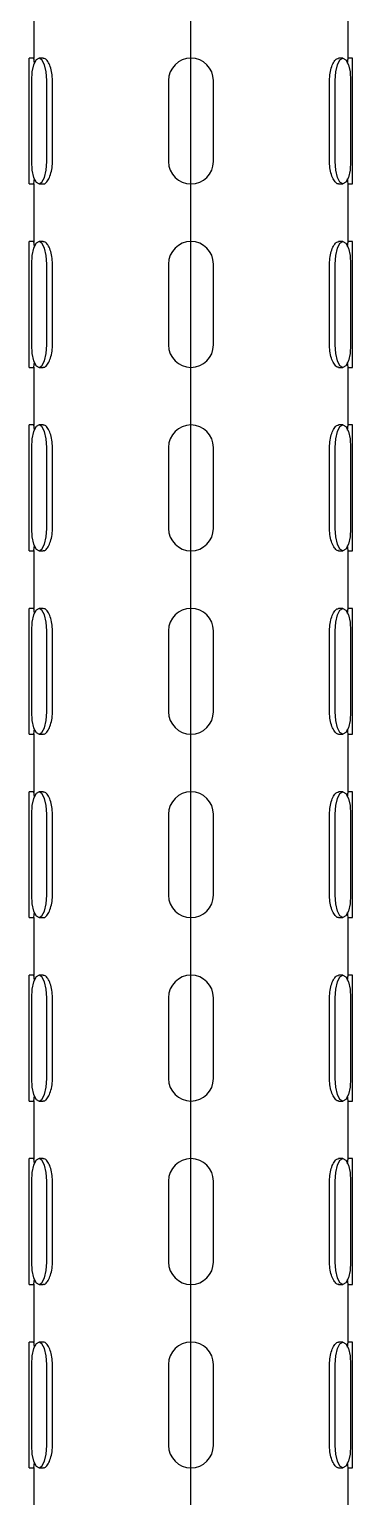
# Model space of a CAD drawing. Extents: x 0 to 3255, y 0 to 2385.
# Drawn here: x 975.3 to 1011.3, y 1649.5 to 1812.7 of the extents above; entities that cross this region are included whole.
import ezdxf

# ---------------------------------------------------------------- set-up
doc = ezdxf.new("R2010")
doc.units = 0
doc.header["$LTSCALE"] = 10
doc.header["$MEASUREMENT"] = 0
doc.linetypes.add('CENTERX2', pattern=[20.32, 12.7, -2.54, 2.54, -2.54])
doc.layers.get('0').update_dxf_attribs({"linetype": 'CONTINUOUS'})
doc.layers.add('中心线层', color=1, linetype='CENTERX2', lineweight=25)

# ---------------------------------------------------------------- blocks, each defined once
blk = doc.blocks.new('SW_CENTERMARKSYMBOL_4')
at = {"layer": '中心线层', "color": 0}
blk.add_line((0, 0.833), (0, 97.302), dxfattribs=at)

msp = doc.modelspace()

# ---------------------------------------------------------------- linework, layer by layer
at = {"color": 7, "linetype": 'Continuous', "lineweight": 25}
for p, q in [((975.81, 1815.96), (975.81, 1809.5)), ((1010.81, 1809.5), (1010.81, 1815.96)), ((975.82, 1809.53), (975.31, 1809.53)), ((975.31, 1807.03), (975.31, 1809.53)), ((976.87, 1809.53), (976.4, 1809.53)), ((1010.23, 1809.53), (1009.75, 1809.53)), ((1011.31, 1809.53), (1010.81, 1809.53)), ((1011.31, 1807.03), (1011.31, 1809.53)), ((975.31, 1798.03), (975.31, 1807.03)), ((975.54, 1807.03), (975.54, 1798.03)), ((977.25, 1798.03), (977.25, 1807.03)), ((977.89, 1798.03), (977.89, 1807.03)), ((990.81, 1807.03), (990.81, 1798.03)), ((995.81, 1798.03), (995.81, 1807.03)), ((1008.73, 1798.03), (1008.73, 1807.03)), ((1009.37, 1798.03), (1009.37, 1807.03)), ((1011.08, 1807.03), (1011.08, 1798.03)), ((1011.31, 1798.03), (1011.31, 1807.03)), ((975.31, 1795.53), (975.31, 1798.03)), ((1011.31, 1795.53), (1011.31, 1798.03)), ((975.31, 1795.53), (975.82, 1795.53)), ((975.81, 1795.56), (975.81, 1789.1)), ((976.4, 1795.53), (976.87, 1795.53)), ((1009.75, 1795.53), (1010.23, 1795.53)), ((1010.81, 1789.1), (1010.81, 1795.56)), ((1010.81, 1795.53), (1011.31, 1795.53)), ((975.82, 1789.13), (975.31, 1789.13)), ((975.31, 1786.63), (975.31, 1789.13)), ((976.87, 1789.13), (976.4, 1789.13)), ((1010.23, 1789.13), (1009.75, 1789.13)), ((1011.31, 1789.13), (1010.81, 1789.13)), ((1011.31, 1786.63), (1011.31, 1789.13)), ((975.31, 1777.63), (975.31, 1786.63)), ((975.54, 1786.63), (975.54, 1777.63)), ((977.25, 1777.63), (977.25, 1786.63)), ((977.89, 1777.63), (977.89, 1786.63)), ((990.81, 1786.63), (990.81, 1777.63)), ((995.81, 1777.63), (995.81, 1786.63)), ((1008.73, 1777.63), (1008.73, 1786.63)), ((1009.37, 1777.63), (1009.37, 1786.63)), ((1011.08, 1786.63), (1011.08, 1777.63)), ((1011.31, 1777.63), (1011.31, 1786.63)), ((975.31, 1775.13), (975.31, 1777.63)), ((1011.31, 1775.13), (1011.31, 1777.63)), ((975.31, 1775.13), (975.82, 1775.13)), ((975.81, 1775.16), (975.81, 1768.7)), ((976.4, 1775.13), (976.87, 1775.13)), ((1009.75, 1775.13), (1010.23, 1775.13)), ((1010.81, 1768.7), (1010.81, 1775.16)), ((1010.81, 1775.13), (1011.31, 1775.13)), ((975.82, 1768.73), (975.31, 1768.73)), ((975.31, 1766.23), (975.31, 1768.73)), ((976.87, 1768.73), (976.4, 1768.73)), ((1010.23, 1768.73), (1009.75, 1768.73)), ((1011.31, 1768.73), (1010.81, 1768.73)), ((1011.31, 1766.23), (1011.31, 1768.73)), ((975.31, 1757.23), (975.31, 1766.23)), ((975.54, 1766.23), (975.54, 1757.23)), ((977.25, 1757.23), (977.25, 1766.23)), ((977.89, 1757.23), (977.89, 1766.23)), ((990.81, 1766.23), (990.81, 1757.23)), ((995.81, 1757.23), (995.81, 1766.23)), ((1008.73, 1757.23), (1008.73, 1766.23)), ((1009.37, 1757.23), (1009.37, 1766.23)), ((1011.08, 1766.23), (1011.08, 1757.23)), ((1011.31, 1757.23), (1011.31, 1766.23)), ((975.31, 1754.73), (975.31, 1757.23)), ((1011.31, 1754.73), (1011.31, 1757.23)), ((975.31, 1754.73), (975.82, 1754.73)), ((975.81, 1754.76), (975.81, 1748.3)), ((976.4, 1754.73), (976.87, 1754.73)), ((1009.75, 1754.73), (1010.23, 1754.73)), ((1010.81, 1748.3), (1010.81, 1754.76)), ((1010.81, 1754.73), (1011.31, 1754.73)), ((975.82, 1748.33), (975.31, 1748.33)), ((975.31, 1745.83), (975.31, 1748.33)), ((976.87, 1748.33), (976.4, 1748.33)), ((1010.23, 1748.33), (1009.75, 1748.33)), ((1011.31, 1748.33), (1010.81, 1748.33)), ((1011.31, 1745.83), (1011.31, 1748.33)), ((975.31, 1736.83), (975.31, 1745.83)), ((975.54, 1745.83), (975.54, 1736.83)), ((977.25, 1736.83), (977.25, 1745.83)), ((977.89, 1736.83), (977.89, 1745.83)), ((990.81, 1745.83), (990.81, 1736.83)), ((995.81, 1736.83), (995.81, 1745.83)), ((1008.73, 1736.83), (1008.73, 1745.83)), ((1009.37, 1736.83), (1009.37, 1745.83)), ((1011.08, 1745.83), (1011.08, 1736.83)), ((1011.31, 1736.83), (1011.31, 1745.83)), ((975.31, 1734.33), (975.31, 1736.83)), ((1011.31, 1734.33), (1011.31, 1736.83)), ((975.31, 1734.33), (975.82, 1734.33)), ((975.81, 1734.36), (975.81, 1727.9)), ((976.4, 1734.33), (976.87, 1734.33)), ((1009.75, 1734.33), (1010.23, 1734.33)), ((1010.81, 1727.9), (1010.81, 1734.36)), ((1010.81, 1734.33), (1011.31, 1734.33)), ((975.82, 1727.93), (975.31, 1727.93)), ((975.31, 1725.43), (975.31, 1727.93)), ((976.87, 1727.93), (976.4, 1727.93)), ((1010.23, 1727.93), (1009.75, 1727.93)), ((1011.31, 1727.93), (1010.81, 1727.93)), ((1011.31, 1725.43), (1011.31, 1727.93)), ((975.31, 1716.43), (975.31, 1725.43)), ((975.54, 1725.43), (975.54, 1716.43)), ((977.25, 1716.43), (977.25, 1725.43)), ((977.89, 1716.43), (977.89, 1725.43)), ((990.81, 1725.43), (990.81, 1716.43)), ((995.81, 1716.43), (995.81, 1725.43)), ((1008.73, 1716.43), (1008.73, 1725.43)), ((1009.37, 1716.43), (1009.37, 1725.43)), ((1011.08, 1725.43), (1011.08, 1716.43)), ((1011.31, 1716.43), (1011.31, 1725.43)), ((975.31, 1713.93), (975.31, 1716.43)), ((1011.31, 1713.93), (1011.31, 1716.43)), ((975.31, 1713.93), (975.82, 1713.93)), ((975.81, 1713.96), (975.81, 1707.5)), ((976.4, 1713.93), (976.87, 1713.93)), ((1009.75, 1713.93), (1010.23, 1713.93)), ((1010.81, 1707.5), (1010.81, 1713.96)), ((1010.81, 1713.93), (1011.31, 1713.93)), ((975.82, 1707.53), (975.31, 1707.53)), ((975.31, 1705.03), (975.31, 1707.53)), ((976.87, 1707.53), (976.4, 1707.53)), ((1010.23, 1707.53), (1009.75, 1707.53)), ((1011.31, 1707.53), (1010.81, 1707.53)), ((1011.31, 1705.03), (1011.31, 1707.53)), ((975.31, 1696.03), (975.31, 1705.03)), ((975.54, 1705.03), (975.54, 1696.03)), ((977.25, 1696.03), (977.25, 1705.03)), ((977.89, 1696.03), (977.89, 1705.03)), ((990.81, 1705.03), (990.81, 1696.03)), ((995.81, 1696.03), (995.81, 1705.03)), ((1008.73, 1696.03), (1008.73, 1705.03)), ((1009.37, 1696.03), (1009.37, 1705.03)), ((1011.08, 1705.03), (1011.08, 1696.03)), ((1011.31, 1696.03), (1011.31, 1705.03)), ((975.31, 1693.53), (975.31, 1696.03)), ((1011.31, 1693.53), (1011.31, 1696.03)), ((975.31, 1693.53), (975.82, 1693.53)), ((975.81, 1693.56), (975.81, 1687.1)), ((976.4, 1693.53), (976.87, 1693.53)), ((1009.75, 1693.53), (1010.23, 1693.53)), ((1010.81, 1687.1), (1010.81, 1693.56)), ((1010.81, 1693.53), (1011.31, 1693.53)), ((975.82, 1687.13), (975.31, 1687.13)), ((975.31, 1684.63), (975.31, 1687.13)), ((976.87, 1687.13), (976.4, 1687.13)), ((1010.23, 1687.13), (1009.75, 1687.13)), ((1011.31, 1687.13), (1010.81, 1687.13)), ((1011.31, 1684.63), (1011.31, 1687.13)), ((975.31, 1675.63), (975.31, 1684.63)), ((975.54, 1684.63), (975.54, 1675.63)), ((977.25, 1675.63), (977.25, 1684.63)), ((977.89, 1675.63), (977.89, 1684.63)), ((990.81, 1684.63), (990.81, 1675.63)), ((995.81, 1675.63), (995.81, 1684.63)), ((1008.73, 1675.63), (1008.73, 1684.63)), ((1009.37, 1675.63), (1009.37, 1684.63)), ((1011.08, 1684.63), (1011.08, 1675.63)), ((1011.31, 1675.63), (1011.31, 1684.63)), ((975.31, 1673.13), (975.31, 1675.63)), ((1011.31, 1673.13), (1011.31, 1675.63)), ((975.31, 1673.13), (975.82, 1673.13)), ((975.81, 1673.16), (975.81, 1666.7)), ((976.4, 1673.13), (976.87, 1673.13)), ((1009.75, 1673.13), (1010.23, 1673.13)), ((1010.81, 1666.7), (1010.81, 1673.16)), ((1010.81, 1673.13), (1011.31, 1673.13)), ((975.82, 1666.73), (975.31, 1666.73)), ((975.31, 1664.23), (975.31, 1666.73)), ((976.87, 1666.73), (976.4, 1666.73)), ((1010.23, 1666.73), (1009.75, 1666.73)), ((1011.31, 1666.73), (1010.81, 1666.73)), ((1011.31, 1664.23), (1011.31, 1666.73)), ((975.31, 1655.23), (975.31, 1664.23)), ((975.54, 1664.23), (975.54, 1655.23)), ((977.25, 1655.23), (977.25, 1664.23)), ((977.89, 1655.23), (977.89, 1664.23)), ((990.81, 1664.23), (990.81, 1655.23)), ((995.81, 1655.23), (995.81, 1664.23)), ((1008.73, 1655.23), (1008.73, 1664.23)), ((1009.37, 1655.23), (1009.37, 1664.23)), ((1011.08, 1664.23), (1011.08, 1655.23)), ((1011.31, 1655.23), (1011.31, 1664.23)), ((975.31, 1652.73), (975.31, 1655.23)), ((1011.31, 1652.73), (1011.31, 1655.23)), ((975.31, 1652.73), (975.82, 1652.73)), ((975.81, 1652.76), (975.81, 1646.3)), ((976.4, 1652.73), (976.87, 1652.73)), ((1009.75, 1652.73), (1010.23, 1652.73)), ((1010.81, 1646.3), (1010.81, 1652.76)), ((1010.81, 1652.73), (1011.31, 1652.73))]:
    msp.add_line(p, q, dxfattribs=at)
at = {"color": 7, "linetype": 'Continuous', "lineweight": 25, "flags": 128}
for points in [[(977.25, 1807.03), (977.19, 1807.99), (977, 1808.8), (976.72, 1809.34), (976.4, 1809.53), (976.07, 1809.34), (975.79, 1808.8), (975.61, 1807.99), (975.54, 1807.03)], [(1009.37, 1807.03), (1009.44, 1807.99), (1009.62, 1808.8), (1009.9, 1809.34), (1010.23, 1809.53), (1010.55, 1809.34), (1010.83, 1808.8), (1011.02, 1807.99), (1011.08, 1807.03)], [(975.54, 1798.03), (975.61, 1797.07), (975.79, 1796.26), (976.07, 1795.72), (976.4, 1795.53), (976.72, 1795.72), (977, 1796.26), (977.19, 1797.07), (977.25, 1798.03)], [(1011.08, 1798.03), (1011.02, 1797.07), (1010.83, 1796.26), (1010.55, 1795.72), (1010.23, 1795.53), (1009.9, 1795.72), (1009.62, 1796.26), (1009.44, 1797.07), (1009.37, 1798.03)], [(977.25, 1786.63), (977.19, 1787.59), (977, 1788.4), (976.72, 1788.94), (976.4, 1789.13), (976.07, 1788.94), (975.79, 1788.4), (975.61, 1787.59), (975.54, 1786.63)], [(1009.37, 1786.63), (1009.44, 1787.59), (1009.62, 1788.4), (1009.9, 1788.94), (1010.23, 1789.13), (1010.55, 1788.94), (1010.83, 1788.4), (1011.02, 1787.59), (1011.08, 1786.63)], [(975.54, 1777.63), (975.61, 1776.67), (975.79, 1775.86), (976.07, 1775.32), (976.4, 1775.13), (976.72, 1775.32), (977, 1775.86), (977.19, 1776.67), (977.25, 1777.63)], [(1011.08, 1777.63), (1011.02, 1776.67), (1010.83, 1775.86), (1010.55, 1775.32), (1010.23, 1775.13), (1009.9, 1775.32), (1009.62, 1775.86), (1009.44, 1776.67), (1009.37, 1777.63)], [(977.25, 1766.23), (977.19, 1767.19), (977, 1768), (976.72, 1768.54), (976.4, 1768.73), (976.07, 1768.54), (975.79, 1768), (975.61, 1767.19), (975.54, 1766.23)], [(1009.37, 1766.23), (1009.44, 1767.19), (1009.62, 1768), (1009.9, 1768.54), (1010.23, 1768.73), (1010.55, 1768.54), (1010.83, 1768), (1011.02, 1767.19), (1011.08, 1766.23)], [(975.54, 1757.23), (975.61, 1756.27), (975.79, 1755.46), (976.07, 1754.92), (976.4, 1754.73), (976.72, 1754.92), (977, 1755.46), (977.19, 1756.27), (977.25, 1757.23)], [(1011.08, 1757.23), (1011.02, 1756.27), (1010.83, 1755.46), (1010.55, 1754.92), (1010.23, 1754.73), (1009.9, 1754.92), (1009.62, 1755.46), (1009.44, 1756.27), (1009.37, 1757.23)], [(977.25, 1745.83), (977.19, 1746.79), (977, 1747.6), (976.72, 1748.14), (976.4, 1748.33), (976.07, 1748.14), (975.79, 1747.6), (975.61, 1746.79), (975.54, 1745.83)], [(1009.37, 1745.83), (1009.44, 1746.79), (1009.62, 1747.6), (1009.9, 1748.14), (1010.23, 1748.33), (1010.55, 1748.14), (1010.83, 1747.6), (1011.02, 1746.79), (1011.08, 1745.83)], [(975.54, 1736.83), (975.61, 1735.87), (975.79, 1735.06), (976.07, 1734.52), (976.4, 1734.33), (976.72, 1734.52), (977, 1735.06), (977.19, 1735.87), (977.25, 1736.83)], [(1011.08, 1736.83), (1011.02, 1735.87), (1010.83, 1735.06), (1010.55, 1734.52), (1010.23, 1734.33), (1009.9, 1734.52), (1009.62, 1735.06), (1009.44, 1735.87), (1009.37, 1736.83)], [(977.25, 1725.43), (977.19, 1726.39), (977, 1727.2), (976.72, 1727.74), (976.4, 1727.93), (976.07, 1727.74), (975.79, 1727.2), (975.61, 1726.39), (975.54, 1725.43)], [(1009.37, 1725.43), (1009.44, 1726.39), (1009.62, 1727.2), (1009.9, 1727.74), (1010.23, 1727.93), (1010.55, 1727.74), (1010.83, 1727.2), (1011.02, 1726.39), (1011.08, 1725.43)], [(975.54, 1716.43), (975.61, 1715.47), (975.79, 1714.66), (976.07, 1714.12), (976.4, 1713.93), (976.72, 1714.12), (977, 1714.66), (977.19, 1715.47), (977.25, 1716.43)], [(1011.08, 1716.43), (1011.02, 1715.47), (1010.83, 1714.66), (1010.55, 1714.12), (1010.23, 1713.93), (1009.9, 1714.12), (1009.62, 1714.66), (1009.44, 1715.47), (1009.37, 1716.43)], [(977.25, 1705.03), (977.19, 1705.99), (977, 1706.8), (976.72, 1707.34), (976.4, 1707.53), (976.07, 1707.34), (975.79, 1706.8), (975.61, 1705.99), (975.54, 1705.03)], [(1009.37, 1705.03), (1009.44, 1705.99), (1009.62, 1706.8), (1009.9, 1707.34), (1010.23, 1707.53), (1010.55, 1707.34), (1010.83, 1706.8), (1011.02, 1705.99), (1011.08, 1705.03)], [(975.54, 1696.03), (975.61, 1695.07), (975.79, 1694.26), (976.07, 1693.72), (976.4, 1693.53), (976.72, 1693.72), (977, 1694.26), (977.19, 1695.07), (977.25, 1696.03)], [(1011.08, 1696.03), (1011.02, 1695.07), (1010.83, 1694.26), (1010.55, 1693.72), (1010.23, 1693.53), (1009.9, 1693.72), (1009.62, 1694.26), (1009.44, 1695.07), (1009.37, 1696.03)], [(977.25, 1684.63), (977.19, 1685.59), (977, 1686.4), (976.72, 1686.94), (976.4, 1687.13), (976.07, 1686.94), (975.79, 1686.4), (975.61, 1685.59), (975.54, 1684.63)], [(1009.37, 1684.63), (1009.44, 1685.59), (1009.62, 1686.4), (1009.9, 1686.94), (1010.23, 1687.13), (1010.55, 1686.94), (1010.83, 1686.4), (1011.02, 1685.59), (1011.08, 1684.63)], [(975.54, 1675.63), (975.61, 1674.67), (975.79, 1673.86), (976.07, 1673.32), (976.4, 1673.13), (976.72, 1673.32), (977, 1673.86), (977.19, 1674.67), (977.25, 1675.63)], [(1011.08, 1675.63), (1011.02, 1674.67), (1010.83, 1673.86), (1010.55, 1673.32), (1010.23, 1673.13), (1009.9, 1673.32), (1009.62, 1673.86), (1009.44, 1674.67), (1009.37, 1675.63)], [(977.25, 1664.23), (977.19, 1665.19), (977, 1666), (976.72, 1666.54), (976.4, 1666.73), (976.07, 1666.54), (975.79, 1666), (975.61, 1665.19), (975.54, 1664.23)], [(1009.37, 1664.23), (1009.44, 1665.19), (1009.62, 1666), (1009.9, 1666.54), (1010.23, 1666.73), (1010.55, 1666.54), (1010.83, 1666), (1011.02, 1665.19), (1011.08, 1664.23)], [(975.54, 1655.23), (975.61, 1654.27), (975.79, 1653.46), (976.07, 1652.92), (976.4, 1652.73), (976.72, 1652.92), (977, 1653.46), (977.19, 1654.27), (977.25, 1655.23)], [(1011.08, 1655.23), (1011.02, 1654.27), (1010.83, 1653.46), (1010.55, 1652.92), (1010.23, 1652.73), (1009.9, 1652.92), (1009.62, 1653.46), (1009.44, 1654.27), (1009.37, 1655.23)]]:
    msp.add_lwpolyline(points, dxfattribs=at)
at = {"color": 7, "linetype": 'Continuous', "lineweight": 25}
for centre, start, end in [((993.31, 1807.03), 0, 180), ((993.31, 1798.03), 180, 0), ((993.31, 1786.63), 0, 180), ((993.31, 1777.63), 180, 0), ((993.31, 1766.23), 0, 180), ((993.31, 1757.23), 180, 0), ((993.31, 1745.83), 0, 180), ((993.31, 1736.83), 180, 0), ((993.31, 1725.43), 0, 180), ((993.31, 1716.43), 180, 0), ((993.31, 1705.03), 0, 180), ((993.31, 1696.03), 180, 0), ((993.31, 1684.63), 0, 180), ((993.31, 1675.63), 180, 0), ((993.31, 1664.23), 0, 180), ((993.31, 1655.23), 180, 0)]:
    msp.add_arc(centre, 2.5, start, end, dxfattribs=at)
for points, knots in [([(975.88, 1808.96), (975.88, 1809.03), (975.85, 1809.28), (975.82, 1809.49), (975.82, 1809.5), (975.82, 1809.5)], [0, 0, 0, 0, 0.161204, 0.665321, 1, 1, 1, 1]), ([(977.89, 1807.03), (977.88, 1807.31), (977.85, 1807.87), (977.65, 1808.62), (977.38, 1809.18), (977.1, 1809.5), (976.94, 1809.5), (976.87, 1809.5)], [0, 0, 0, 0, 0.213248, 0.426444, 0.641012, 0.856495, 1, 1, 1, 1]), ([(1008.73, 1807.03), (1008.75, 1807.31), (1008.77, 1807.87), (1008.97, 1808.62), (1009.24, 1809.18), (1009.53, 1809.5), (1009.69, 1809.5), (1009.75, 1809.5)], [0, 0, 0, 0, 0.213248, 0.426444, 0.641012, 0.856495, 1, 1, 1, 1]), ([(1010.74, 1808.96), (1010.75, 1809.03), (1010.77, 1809.28), (1010.81, 1809.49), (1010.81, 1809.5), (1010.81, 1809.5)], [0, 0, 0, 0, 0.161204, 0.665321, 1, 1, 1, 1]), ([(976.87, 1795.56), (976.9, 1795.55), (977.02, 1795.52), (977.27, 1795.74), (977.56, 1796.22), (977.79, 1796.92), (977.88, 1797.56), (977.89, 1797.94), (977.89, 1798.03)], [0, 0, 0, 0, 0.070496, 0.28295, 0.496154, 0.711255, 0.926476, 1, 1, 1, 1]), ([(1009.75, 1795.56), (1009.72, 1795.55), (1009.6, 1795.52), (1009.35, 1795.74), (1009.06, 1796.22), (1008.83, 1796.92), (1008.74, 1797.56), (1008.73, 1797.94), (1008.73, 1798.03)], [0, 0, 0, 0, 0.070496, 0.28295, 0.496154, 0.711255, 0.926476, 1, 1, 1, 1]), ([(975.82, 1795.56), (975.82, 1795.55), (975.81, 1795.52), (975.84, 1795.69), (975.87, 1795.98), (975.88, 1796.09)], [0, 0, 0, 0, 0.16771, 0.669944, 1, 1, 1, 1]), ([(1010.81, 1795.56), (1010.81, 1795.55), (1010.81, 1795.52), (1010.79, 1795.69), (1010.76, 1795.98), (1010.74, 1796.09)], [0, 0, 0, 0, 0.16771, 0.669944, 1, 1, 1, 1]), ([(975.88, 1788.56), (975.88, 1788.63), (975.85, 1788.88), (975.82, 1789.09), (975.82, 1789.1), (975.82, 1789.1)], [0, 0, 0, 0, 0.161204, 0.665321, 1, 1, 1, 1]), ([(977.89, 1786.63), (977.88, 1786.91), (977.85, 1787.47), (977.65, 1788.22), (977.38, 1788.78), (977.1, 1789.1), (976.94, 1789.1), (976.87, 1789.1)], [0, 0, 0, 0, 0.213248, 0.426444, 0.641012, 0.856495, 1, 1, 1, 1]), ([(1008.73, 1786.63), (1008.75, 1786.91), (1008.77, 1787.47), (1008.97, 1788.22), (1009.24, 1788.78), (1009.53, 1789.1), (1009.69, 1789.1), (1009.75, 1789.1)], [0, 0, 0, 0, 0.213248, 0.426444, 0.641012, 0.856495, 1, 1, 1, 1]), ([(1010.74, 1788.56), (1010.75, 1788.63), (1010.77, 1788.88), (1010.81, 1789.09), (1010.81, 1789.1), (1010.81, 1789.1)], [0, 0, 0, 0, 0.161204, 0.665321, 1, 1, 1, 1]), ([(976.87, 1775.16), (976.9, 1775.15), (977.02, 1775.12), (977.27, 1775.34), (977.56, 1775.82), (977.79, 1776.52), (977.88, 1777.16), (977.89, 1777.54), (977.89, 1777.63)], [0, 0, 0, 0, 0.070496, 0.28295, 0.496154, 0.711255, 0.926476, 1, 1, 1, 1]), ([(1009.75, 1775.16), (1009.72, 1775.15), (1009.6, 1775.12), (1009.35, 1775.34), (1009.06, 1775.82), (1008.83, 1776.52), (1008.74, 1777.16), (1008.73, 1777.54), (1008.73, 1777.63)], [0, 0, 0, 0, 0.070496, 0.28295, 0.496154, 0.711255, 0.926476, 1, 1, 1, 1]), ([(975.82, 1775.16), (975.82, 1775.15), (975.81, 1775.12), (975.84, 1775.29), (975.87, 1775.58), (975.88, 1775.69)], [0, 0, 0, 0, 0.16771, 0.669944, 1, 1, 1, 1]), ([(1010.81, 1775.16), (1010.81, 1775.15), (1010.81, 1775.12), (1010.79, 1775.29), (1010.76, 1775.58), (1010.74, 1775.69)], [0, 0, 0, 0, 0.16771, 0.669944, 1, 1, 1, 1]), ([(975.88, 1768.16), (975.88, 1768.23), (975.85, 1768.48), (975.82, 1768.69), (975.82, 1768.7), (975.82, 1768.7)], [0, 0, 0, 0, 0.161204, 0.665321, 1, 1, 1, 1]), ([(977.89, 1766.23), (977.88, 1766.51), (977.85, 1767.07), (977.65, 1767.82), (977.38, 1768.38), (977.1, 1768.7), (976.94, 1768.7), (976.87, 1768.7)], [0, 0, 0, 0, 0.213248, 0.426444, 0.641012, 0.856495, 1, 1, 1, 1]), ([(1008.73, 1766.23), (1008.75, 1766.51), (1008.77, 1767.07), (1008.97, 1767.82), (1009.24, 1768.38), (1009.53, 1768.7), (1009.69, 1768.7), (1009.75, 1768.7)], [0, 0, 0, 0, 0.213248, 0.426444, 0.641012, 0.856495, 1, 1, 1, 1]), ([(1010.74, 1768.16), (1010.75, 1768.23), (1010.77, 1768.48), (1010.81, 1768.69), (1010.81, 1768.7), (1010.81, 1768.7)], [0, 0, 0, 0, 0.1612041, 0.6653213, 1, 1, 1, 1]), ([(976.87, 1754.76), (976.9, 1754.75), (977.02, 1754.72), (977.27, 1754.94), (977.56, 1755.42), (977.79, 1756.12), (977.88, 1756.76), (977.89, 1757.14), (977.89, 1757.23)], [0, 0, 0, 0, 0.070496, 0.28295, 0.496154, 0.711255, 0.926476, 1, 1, 1, 1]), ([(1009.75, 1754.76), (1009.72, 1754.75), (1009.6, 1754.72), (1009.35, 1754.94), (1009.06, 1755.42), (1008.83, 1756.12), (1008.74, 1756.76), (1008.73, 1757.14), (1008.73, 1757.23)], [0, 0, 0, 0, 0.070496, 0.28295, 0.496154, 0.711255, 0.926476, 1, 1, 1, 1]), ([(975.82, 1754.76), (975.82, 1754.75), (975.81, 1754.72), (975.84, 1754.89), (975.87, 1755.18), (975.88, 1755.29)], [0, 0, 0, 0, 0.16771, 0.669944, 1, 1, 1, 1]), ([(1010.81, 1754.76), (1010.81, 1754.75), (1010.81, 1754.72), (1010.79, 1754.89), (1010.76, 1755.18), (1010.74, 1755.29)], [0, 0, 0, 0, 0.16771, 0.669944, 1, 1, 1, 1]), ([(975.88, 1747.76), (975.88, 1747.83), (975.85, 1748.08), (975.82, 1748.29), (975.82, 1748.3), (975.82, 1748.3)], [0, 0, 0, 0, 0.161204, 0.665321, 1, 1, 1, 1]), ([(977.89, 1745.83), (977.88, 1746.11), (977.85, 1746.67), (977.65, 1747.42), (977.38, 1747.98), (977.1, 1748.3), (976.94, 1748.3), (976.87, 1748.3)], [0, 0, 0, 0, 0.213248, 0.426444, 0.641012, 0.856495, 1, 1, 1, 1]), ([(1008.73, 1745.83), (1008.75, 1746.11), (1008.77, 1746.67), (1008.97, 1747.42), (1009.24, 1747.98), (1009.53, 1748.3), (1009.69, 1748.3), (1009.75, 1748.3)], [0, 0, 0, 0, 0.213248, 0.426444, 0.641012, 0.856495, 1, 1, 1, 1]), ([(1010.74, 1747.76), (1010.75, 1747.83), (1010.77, 1748.08), (1010.81, 1748.29), (1010.81, 1748.3), (1010.81, 1748.3)], [0, 0, 0, 0, 0.161204, 0.665321, 1, 1, 1, 1]), ([(976.87, 1734.36), (976.9, 1734.35), (977.02, 1734.32), (977.27, 1734.54), (977.56, 1735.02), (977.79, 1735.72), (977.88, 1736.36), (977.89, 1736.74), (977.89, 1736.83)], [0, 0, 0, 0, 0.070496, 0.28295, 0.496154, 0.711255, 0.926476, 1, 1, 1, 1]), ([(1009.75, 1734.36), (1009.72, 1734.35), (1009.6, 1734.32), (1009.35, 1734.54), (1009.06, 1735.02), (1008.83, 1735.72), (1008.74, 1736.36), (1008.73, 1736.74), (1008.73, 1736.83)], [0, 0, 0, 0, 0.070496, 0.28295, 0.496154, 0.711255, 0.926476, 1, 1, 1, 1]), ([(975.82, 1734.36), (975.82, 1734.35), (975.81, 1734.32), (975.84, 1734.49), (975.87, 1734.78), (975.88, 1734.89)], [0, 0, 0, 0, 0.16771, 0.669944, 1, 1, 1, 1]), ([(1010.81, 1734.36), (1010.81, 1734.35), (1010.81, 1734.32), (1010.79, 1734.49), (1010.76, 1734.78), (1010.74, 1734.89)], [0, 0, 0, 0, 0.16771, 0.669944, 1, 1, 1, 1]), ([(975.88, 1727.36), (975.88, 1727.43), (975.85, 1727.68), (975.82, 1727.89), (975.82, 1727.9), (975.82, 1727.9)], [0, 0, 0, 0, 0.1612041, 0.6653213, 1, 1, 1, 1]), ([(977.89, 1725.43), (977.88, 1725.71), (977.85, 1726.27), (977.65, 1727.02), (977.38, 1727.58), (977.1, 1727.9), (976.94, 1727.9), (976.87, 1727.9)], [0, 0, 0, 0, 0.213248, 0.426444, 0.641012, 0.856495, 1, 1, 1, 1]), ([(1008.73, 1725.43), (1008.75, 1725.71), (1008.77, 1726.27), (1008.97, 1727.02), (1009.24, 1727.58), (1009.53, 1727.9), (1009.69, 1727.9), (1009.75, 1727.9)], [0, 0, 0, 0, 0.213248, 0.426444, 0.641012, 0.856495, 1, 1, 1, 1]), ([(1010.74, 1727.36), (1010.75, 1727.43), (1010.77, 1727.68), (1010.81, 1727.89), (1010.81, 1727.9), (1010.81, 1727.9)], [0, 0, 0, 0, 0.161204, 0.665321, 1, 1, 1, 1]), ([(976.87, 1713.96), (976.9, 1713.95), (977.02, 1713.92), (977.27, 1714.14), (977.56, 1714.62), (977.79, 1715.32), (977.88, 1715.96), (977.89, 1716.34), (977.89, 1716.43)], [0, 0, 0, 0, 0.070496, 0.28295, 0.496154, 0.711255, 0.926476, 1, 1, 1, 1]), ([(1009.75, 1713.96), (1009.72, 1713.95), (1009.6, 1713.92), (1009.35, 1714.14), (1009.06, 1714.62), (1008.83, 1715.32), (1008.74, 1715.96), (1008.73, 1716.34), (1008.73, 1716.43)], [0, 0, 0, 0, 0.070496, 0.28295, 0.496154, 0.711255, 0.926476, 1, 1, 1, 1]), ([(975.82, 1713.96), (975.82, 1713.95), (975.81, 1713.92), (975.84, 1714.09), (975.87, 1714.38), (975.88, 1714.49)], [0, 0, 0, 0, 0.16771, 0.669944, 1, 1, 1, 1]), ([(1010.81, 1713.96), (1010.81, 1713.95), (1010.81, 1713.92), (1010.79, 1714.09), (1010.76, 1714.38), (1010.74, 1714.49)], [0, 0, 0, 0, 0.1677098, 0.6699435, 1, 1, 1, 1]), ([(975.88, 1706.96), (975.88, 1707.03), (975.85, 1707.28), (975.82, 1707.49), (975.82, 1707.5), (975.82, 1707.5)], [0, 0, 0, 0, 0.161204, 0.665321, 1, 1, 1, 1]), ([(977.89, 1705.03), (977.88, 1705.31), (977.85, 1705.87), (977.65, 1706.62), (977.38, 1707.18), (977.1, 1707.5), (976.94, 1707.5), (976.87, 1707.5)], [0, 0, 0, 0, 0.213248, 0.426444, 0.641012, 0.856495, 1, 1, 1, 1]), ([(1008.73, 1705.03), (1008.75, 1705.31), (1008.77, 1705.87), (1008.97, 1706.62), (1009.24, 1707.18), (1009.53, 1707.5), (1009.69, 1707.5), (1009.75, 1707.5)], [0, 0, 0, 0, 0.213248, 0.426444, 0.641012, 0.856495, 1, 1, 1, 1]), ([(1010.74, 1706.96), (1010.75, 1707.03), (1010.77, 1707.28), (1010.81, 1707.49), (1010.81, 1707.5), (1010.81, 1707.5)], [0, 0, 0, 0, 0.161204, 0.665321, 1, 1, 1, 1]), ([(976.87, 1693.56), (976.9, 1693.55), (977.02, 1693.52), (977.27, 1693.74), (977.56, 1694.22), (977.79, 1694.92), (977.88, 1695.56), (977.89, 1695.94), (977.89, 1696.03)], [0, 0, 0, 0, 0.070496, 0.28295, 0.496154, 0.711255, 0.926476, 1, 1, 1, 1]), ([(1009.75, 1693.56), (1009.72, 1693.55), (1009.6, 1693.52), (1009.35, 1693.74), (1009.06, 1694.22), (1008.83, 1694.92), (1008.74, 1695.56), (1008.73, 1695.94), (1008.73, 1696.03)], [0, 0, 0, 0, 0.070496, 0.28295, 0.496154, 0.711255, 0.926476, 1, 1, 1, 1]), ([(975.82, 1693.56), (975.82, 1693.55), (975.81, 1693.52), (975.84, 1693.69), (975.87, 1693.98), (975.88, 1694.09)], [0, 0, 0, 0, 0.16771, 0.669944, 1, 1, 1, 1]), ([(1010.81, 1693.56), (1010.81, 1693.55), (1010.81, 1693.52), (1010.79, 1693.69), (1010.76, 1693.98), (1010.74, 1694.09)], [0, 0, 0, 0, 0.16771, 0.669944, 1, 1, 1, 1]), ([(975.88, 1686.56), (975.88, 1686.63), (975.85, 1686.88), (975.82, 1687.09), (975.82, 1687.1), (975.82, 1687.1)], [0, 0, 0, 0, 0.161204, 0.665321, 1, 1, 1, 1]), ([(977.89, 1684.63), (977.88, 1684.91), (977.85, 1685.47), (977.65, 1686.22), (977.38, 1686.78), (977.1, 1687.1), (976.94, 1687.1), (976.87, 1687.1)], [0, 0, 0, 0, 0.213248, 0.426444, 0.641012, 0.856495, 1, 1, 1, 1]), ([(1008.73, 1684.63), (1008.75, 1684.91), (1008.77, 1685.47), (1008.97, 1686.22), (1009.24, 1686.78), (1009.53, 1687.1), (1009.69, 1687.1), (1009.75, 1687.1)], [0, 0, 0, 0, 0.213248, 0.426444, 0.641012, 0.856495, 1, 1, 1, 1]), ([(1010.74, 1686.56), (1010.75, 1686.63), (1010.77, 1686.88), (1010.81, 1687.09), (1010.81, 1687.1), (1010.81, 1687.1)], [0, 0, 0, 0, 0.161204, 0.665321, 1, 1, 1, 1]), ([(976.87, 1673.16), (976.9, 1673.15), (977.02, 1673.12), (977.27, 1673.34), (977.56, 1673.82), (977.79, 1674.52), (977.88, 1675.16), (977.89, 1675.54), (977.89, 1675.63)], [0, 0, 0, 0, 0.070496, 0.28295, 0.496154, 0.711255, 0.926476, 1, 1, 1, 1]), ([(1009.75, 1673.16), (1009.72, 1673.15), (1009.6, 1673.12), (1009.35, 1673.34), (1009.06, 1673.82), (1008.83, 1674.52), (1008.74, 1675.16), (1008.73, 1675.54), (1008.73, 1675.63)], [0, 0, 0, 0, 0.070496, 0.28295, 0.496154, 0.711255, 0.926476, 1, 1, 1, 1]), ([(975.82, 1673.16), (975.82, 1673.15), (975.81, 1673.12), (975.84, 1673.29), (975.87, 1673.58), (975.88, 1673.69)], [0, 0, 0, 0, 0.16771, 0.669944, 1, 1, 1, 1]), ([(1010.81, 1673.16), (1010.81, 1673.15), (1010.81, 1673.12), (1010.79, 1673.29), (1010.76, 1673.58), (1010.74, 1673.69)], [0, 0, 0, 0, 0.1677098, 0.6699435, 1, 1, 1, 1]), ([(975.88, 1666.16), (975.88, 1666.23), (975.85, 1666.48), (975.82, 1666.69), (975.82, 1666.7), (975.82, 1666.7)], [0, 0, 0, 0, 0.1612041, 0.6653213, 1, 1, 1, 1]), ([(977.89, 1664.23), (977.88, 1664.51), (977.85, 1665.07), (977.65, 1665.82), (977.38, 1666.38), (977.1, 1666.7), (976.94, 1666.7), (976.87, 1666.7)], [0, 0, 0, 0, 0.213248, 0.426444, 0.641012, 0.856495, 1, 1, 1, 1]), ([(1008.73, 1664.23), (1008.75, 1664.51), (1008.77, 1665.07), (1008.97, 1665.82), (1009.24, 1666.38), (1009.53, 1666.7), (1009.69, 1666.7), (1009.75, 1666.7)], [0, 0, 0, 0, 0.213248, 0.426444, 0.641012, 0.856495, 1, 1, 1, 1]), ([(1010.74, 1666.16), (1010.75, 1666.23), (1010.77, 1666.48), (1010.81, 1666.69), (1010.81, 1666.7), (1010.81, 1666.7)], [0, 0, 0, 0, 0.161204, 0.665321, 1, 1, 1, 1]), ([(976.87, 1652.76), (976.9, 1652.75), (977.02, 1652.72), (977.27, 1652.94), (977.56, 1653.42), (977.79, 1654.12), (977.88, 1654.76), (977.89, 1655.14), (977.89, 1655.23)], [0, 0, 0, 0, 0.070496, 0.28295, 0.496154, 0.711255, 0.926476, 1, 1, 1, 1]), ([(1009.75, 1652.76), (1009.72, 1652.75), (1009.6, 1652.72), (1009.35, 1652.94), (1009.06, 1653.42), (1008.83, 1654.12), (1008.74, 1654.76), (1008.73, 1655.14), (1008.73, 1655.23)], [0, 0, 0, 0, 0.070496, 0.28295, 0.496154, 0.711255, 0.926476, 1, 1, 1, 1]), ([(975.82, 1652.76), (975.82, 1652.75), (975.81, 1652.72), (975.84, 1652.89), (975.87, 1653.18), (975.88, 1653.29)], [0, 0, 0, 0, 0.16771, 0.669944, 1, 1, 1, 1]), ([(1010.81, 1652.76), (1010.81, 1652.75), (1010.81, 1652.72), (1010.79, 1652.89), (1010.76, 1653.18), (1010.74, 1653.29)], [0, 0, 0, 0, 0.16771, 0.669944, 1, 1, 1, 1])]:
    msp.add_open_spline(points, degree=3, knots=knots, dxfattribs=at)

# ---------------------------------------------------------------- block references
at = {"layer": '中心线层', "xscale": 6, "yscale": 6, "zscale": 6}
msp.add_blockref('SW_CENTERMARKSYMBOL_4', (993.31, 1349.63), dxfattribs=at)

doc.saveas('drawing.dxf')
